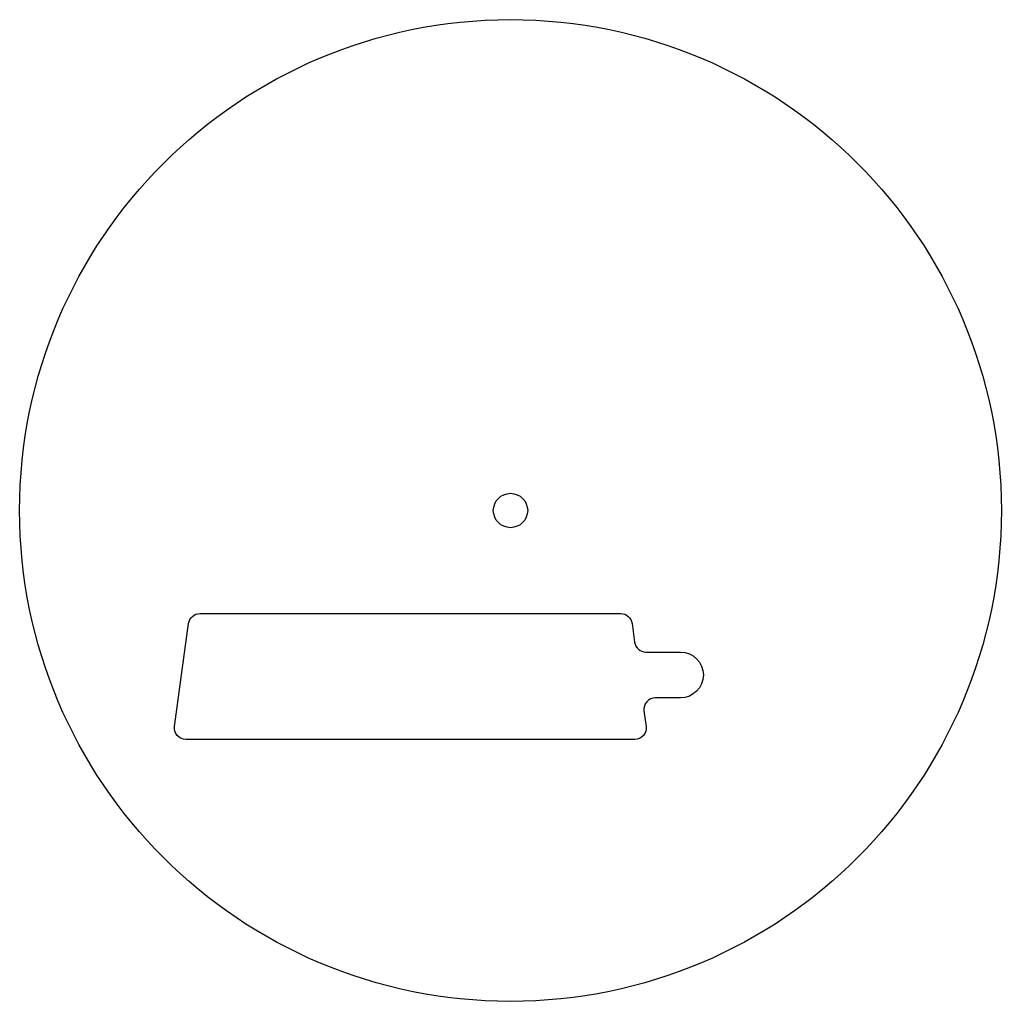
# Model space of a CAD drawing. Header units: millimetres. Extents: x -42.9 to 42.9, y -42.9 to 42.9.
import ezdxf

# ---------------------------------------------------------------- set-up
doc = ezdxf.new("R2010")
doc.units = ezdxf.units.MM

msp = doc.modelspace()

# ---------------------------------------------------------------- linework, layer by layer
msp.add_lwpolyline([(12.65, -16.365, 0.454489), (11.659, -17.5), (11.845, -18.865, -0.454489), (10.854, -20), (-28.354, -20, -0.454489), (-29.345, -18.865), (-28.118, -9.865, -0.375053), (-27.127, -9), (9.627, -9, -0.375053), (10.618, -9.865), (10.841, -11.5, 0.375053), (11.832, -12.365), (14.845, -12.365, -1), (14.845, -16.365)], format="xyb", close=True)
for radius in [42.875, 1.5]:
    msp.add_circle((0, 0), radius)

doc.saveas('drawing.dxf')
